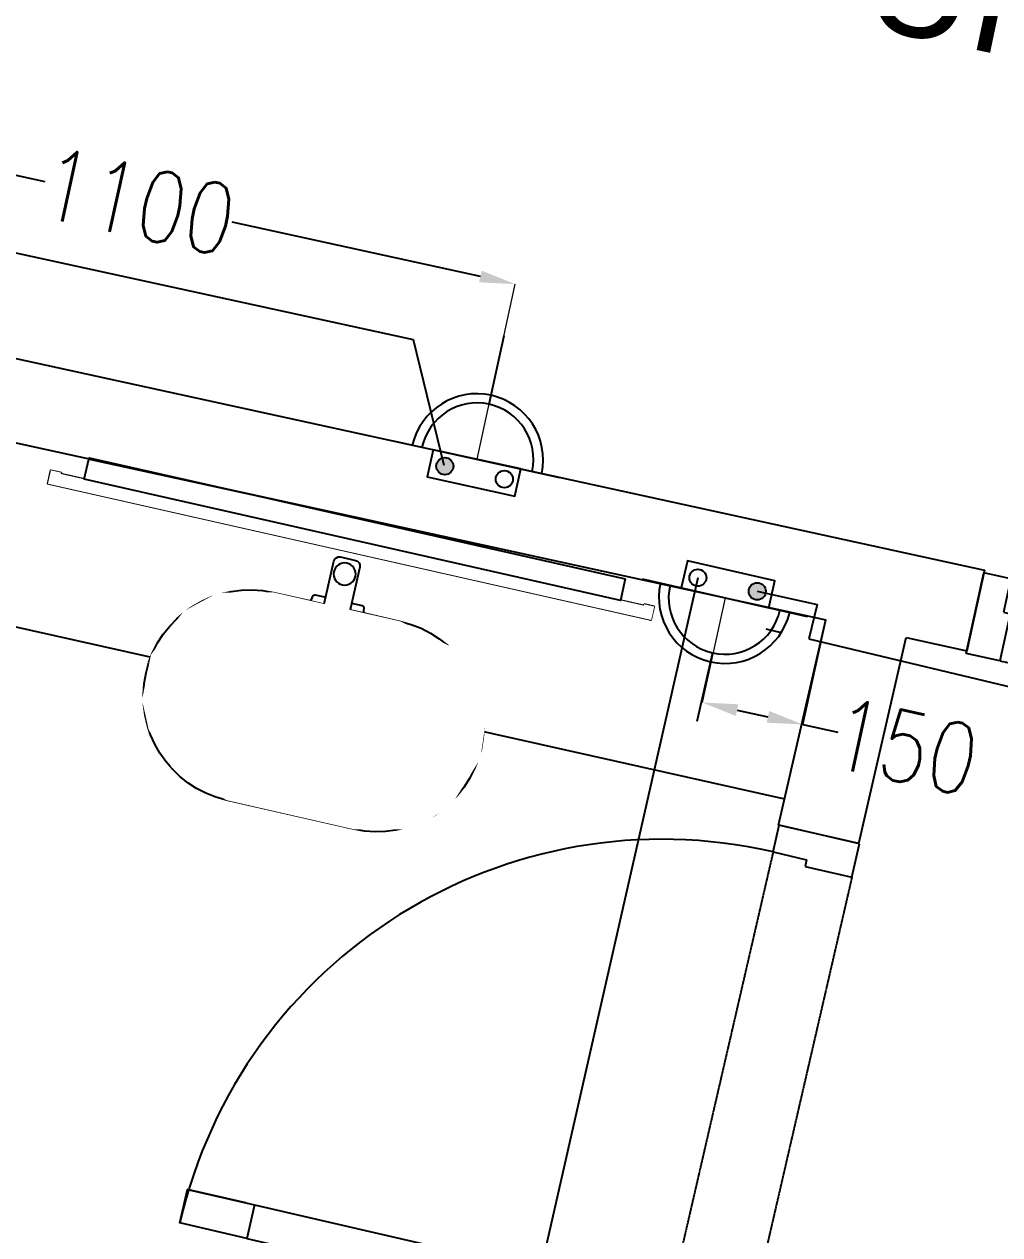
# Model space of a CAD drawing. Extents: x -678889171 to 586587, y -792238163 to 335485.
# Drawn here: x 75430 to 76850, y 26748 to 28510 of the extents above; entities that cross this region are included whole.
import ezdxf
from ezdxf import colors
from ezdxf.entities.mleader import LeaderData, LeaderLine
from ezdxf.math import Vec2, Vec3

# ---------------------------------------------------------------- set-up
doc = ezdxf.new("R2010")
doc.units = 0
doc.header["$MEASUREMENT"] = 0
doc.set_wipeout_variables(frame=1)
doc.linetypes.add('XR-A-7TH8TH$0$XR-A-TYP-7-8-9-10$0$XR-A-TYP-2-3-4-6-7-8-9-10$0$HIDDEN', pattern=[0.375, 0.25, -0.125])
doc.layers.get('0').update_dxf_attribs({"color": 8})
doc.layers.get('Defpoints').update_dxf_attribs({"color": 252})
for name, color, linetype in [('1', 8, 'Continuous'), ('E-POW-BLOCK', 4, 'Continuous'), ('E-TEXT', 3, 'Continuous'), ('loop line emped', 1, 'Continuous'), ('XR-A-7TH8TH$0$XR-A-TYP-7-8-9-10$0$A-FURN-SANT', 252, 'Continuous'), ('XR-A-7TH8TH$0$XR-A-TYP-7-8-9-10$0$A-WALL', 252, 'Continuous'), ('XR-A-7TH8TH$0$XR-A-TYP-7-8-9-10$0$TYPICAL TYPES$0$I-WIPEOUT', 252, 'Continuous'), ('XR-A-7TH8TH$0$XR-A-TYP-7-8-9-10$0$XR-A-TYP-2-3-4-6-7-8-9-10$0$A-DOOR', 252, 'Continuous'), ('XR-A-7TH8TH$0$XR-A-TYP-7-8-9-10$0$XR-A-TYP-2-3-4-6-7-8-9-10$0$A-FLOR-OVHD', 252, 'XR-A-7TH8TH$0$XR-A-TYP-7-8-9-10$0$XR-A-TYP-2-3-4-6-7-8-9-10$0$HIDDEN'), ('XR-A-9TH-FLOOR$0$A-WALL', 252, 'Continuous')]:
    doc.layers.add(name, color=color, linetype=linetype)
doc.styles.get("Standard").update_dxf_attribs({"font": 'arial.ttf'})
doc.styles.add('Work$0$E-M.MODUL', font='romans.shx', dxfattribs={"width": 0.8})
doc.dimstyles.new('Work$0$S-DIM', dxfattribs={"dimscale": 500, "dimtxt": 0.2065, "dimasz": 0.104, "dimexe": 0, "dimexo": 0, "dimgap": 0, "dimtad": 0, "dimdec": 0, "dimzin": 0, "dimdsep": 46, "dimtxsty": 'Work$0$E-M.MODUL', "dimcen": 0.25, "dimclrd": 5, "dimclre": 5, "dimclrt": 1, "dimadec": 0, "dimazin": 0, "dimtfac": 1, "dimtdec": 0, "dimtofl": 0, "dimtmove": 0, "dimatfit": 3, "dimfxl": 1, "dimtolj": 1, "dimtzin": 0, "dimlwe": 13, "dimarcsym": 0})

# ---------------------------------------------------------------- blocks, each defined once
blk = doc.blocks.new('SO1 WP')
at = {"layer": 'E-POW-BLOCK'}
h = blk.add_hatch(color=3, dxfattribs=at)
h.dxf.hatch_style = 1
edge = h.paths.add_edge_path()
edge.add_arc((-0.1064295025979398, -0.0481463273482458), 0.03025259035537483, 0, 360)
at = {"layer": 'E-POW-BLOCK', "color": 3}
for p, q in [((1.4210854715202e-14, 0.2000001000000591), (0, 0.4500002250000605)), ((-0.3000001499999954, 7.105427357601002e-14), (0.3000001499999954, 1.598721155460225e-14))]:
    blk.add_line(p, q, dxfattribs=at)
blk.add_lwpolyline([(0.1593095883453804, 4.352074256530614e-14), (-0.1593095883453804, 4.352074256530614e-14), (-0.1593095883453804, -0.09876317676643558), (0.1593095883453804, -0.09876317676643558)], close=True, dxfattribs=at)
for centre in [(-0.1064295025979398, -0.0481463273482458), (0.1096454942411166, -0.0481463273482458)]:
    blk.add_circle(centre, 0.03025259035537483, dxfattribs=at)
for centre, radius, start, end in [((0, -0.002806461197749854), 0.2353418572437975, 0.6832706906615592, 179.3167293093385), ((0, 1.598721155460225e-14), 0.2000001000000002, 0, 180)]:
    blk.add_arc(centre, radius, start, end, dxfattribs=at)
blk = doc.blocks.new('*D3014')
at = {"layer": '1', "color": 5, "lineweight": 13, "transparency": 16777216}
for p, q in [((74992.22916497444, 28116.39638924385), (75047.92518113393, 28371.38270470484)), ((76088.97372847897, 27876.83724732929), (76144.66974463846, 28131.82356279028))]:
    blk.add_line(p, q, dxfattribs=at)
at = {"layer": '1', "color": 5, "lineweight": -2, "transparency": 16777216}
for p, q in [((75098.72740020628, 28360.28610444503), (75459.88047846695, 28281.40035072726)), ((76093.86752556612, 28142.92016305009), (75732.71444730545, 28221.80591676787))]:
    blk.add_line(p, q, dxfattribs=at)
at = {"layer": '1', "color": 5, "transparency": 16777216}
for points in [[(75100.57683358292, 28368.75314095709), (75096.87796682965, 28351.81906793298), (75047.92518113393, 28371.38270470484)], [(76095.71695894276, 28151.38719956214), (76092.0180921895, 28134.45312653803), (76144.66974463846, 28131.82356279028)]]:
    blk.add_solid(points, dxfattribs=at)
at = {"layer": 'Defpoints', "color": 0, "transparency": 16777216}
for p in [(76144.66974463846, 28131.82356279028), (74992.22916497444, 28116.39638924385, 5.377297441978895e-06), (76088.97372847897, 27876.83724732929, -0.003446659750292558)]:
    blk.add_point(p, dxfattribs=at)
at = {"layer": '1', "color": 1, "transparency": 16777216, "insert": (75596.2974628862, 28251.60313374756), "char_height": 103.25, "attachment_point": 5, "rotation": 347.6785495366841, "style": 'Work$0$E-M.MODUL'}
blk.add_mtext('\\A1;1100', dxfattribs=at)
blk = doc.blocks.new('*D3015')
at = {"layer": '1', "color": 5, "lineweight": 13, "transparency": 16777216}
for p, q in [((76449.81818277886, 27675.18962417782), (76416.55935002769, 27522.92474468385)), ((76596.37262835079, 27643.17810707411), (76563.11379559961, 27490.91322758013))]:
    blk.add_line(p, q, dxfattribs=at)
at = {"layer": '1', "color": 5, "lineweight": -2, "transparency": 16777216}
for p, q in [((76467.36156909159, 27511.82814438541), (76512.3115765357, 27502.00982787857)), ((76563.11379559961, 27490.91322758013), (76613.91601466351, 27479.81662728169))]:
    blk.add_line(p, q, dxfattribs=at)
at = {"layer": '1', "color": 5, "transparency": 16777216}
for points in [[(76469.21100247467, 27520.29518089605), (76465.51213570852, 27503.36110787476), (76416.55935002769, 27522.92474468385)], [(76514.16100991878, 27510.47686438921), (76510.46214315263, 27493.54279136792), (76563.11379559961, 27490.91322758013)]]:
    blk.add_solid(points, dxfattribs=at)
at = {"layer": 'Defpoints', "color": 0, "transparency": 16777216}
for p in [(76449.81818277886, 27675.18962417782), (76596.37262835079, 27643.17810707411), (76563.11379559961, 27490.91322758013)]:
    blk.add_point(p, dxfattribs=at)
at = {"layer": '1', "color": 1, "transparency": 16777216, "insert": (76711.90567951176, 27458.41299247528), "char_height": 103.25, "attachment_point": 5, "rotation": 347.67854949311356, "style": 'Work$0$E-M.MODUL'}
blk.add_mtext('\\A1;150', dxfattribs=at)
blk = doc.blocks.new('*U1336')
for p, q in [((0, -19.99999999990781), (-3.763034328585491e-11, -139.9999999998396)), ((49.99999999999091, -19.99999999992539), (0, -19.99999999990781)), ((49.99999999996624, -89.9999999998731), (49.99999999999091, -19.99999999992539)), ((749.9999999996706, -90.0000000001192), (749.9999999996862, -20.0000000001715)), ((749.9999999996862, -20.0000000001715), (799.9999999996726, -20.00000000018908)), ((799.9999999996726, -20.00000000018908), (799.999999999635, -140.0000000001208)), ((39.99999999994873, -139.9999999998537), (39.99999999996624, -89.99999999986957)), ((39.99999999996624, -89.99999999986957), (49.99999999996624, -89.9999999998731)), ((759.9999999996661, -90.00000000012272), (749.9999999996706, -90.0000000001192)), ((759.9999999996486, -140.0000000001068), (759.9999999996661, -90.00000000012272)), ((39.99999999994873, -139.9999999998537), (-3.763034328585491e-11, -139.9999999998396)), ((759.9999999996486, -140.0000000001068), (799.999999999635, -140.0000000001208)), ((39.99999999973522, -759.9999999995945), (39.99999999990905, -239.9999999998196)), ((89.99999999971703, -759.999999999612), (89.99999999989086, -239.9999999998371))]:
    blk.add_line(p, q)
for points in [[(89.99999999989086, -239.9999999998371), (39.99999999990905, -239.9999999998196), (39.99999999994418, -139.9999999998537), (89.99999999992599, -139.9999999998712), (89.99999999989541, -226.9999999998399)], [(89.99999999970794, -759.999999999612), (39.99999999972613, -759.9999999995945), (39.999999999691, -859.9999999995581), (89.99999999967281, -859.9999999995756), (89.99999999970339, -772.9999999996047), (89.99999999967281, -859.9999999995756)]]:
    blk.add_lwpolyline(points, close=True)
blk.add_arc((39.99999999994418, -139.9999999998537), 719.9999999997044, 269.9999999999804, 359.99999999998)
at = {"layer": 'XR-A-7TH8TH$0$XR-A-TYP-7-8-9-10$0$XR-A-TYP-2-3-4-6-7-8-9-10$0$A-FLOR-OVHD'}
for p, q in [((749.9999999996953, -20.0000000001715), (49.99999999999091, -19.99999999992539)), ((759.9999999996486, -140.0000000001068), (39.99999999994418, -139.9999999998537))]:
    blk.add_line(p, q, dxfattribs=at)
blk = doc.blocks.new('*U1335')
for points in [[(-29.99999999994179, 1085.007775266126), (-31.99999999994179, 1085.007775266126), (-31.99999999994179, 1098.007775266126), (-49.99999999994179, 1098.007775266126), (-49.99999999994179, 1100.007775266126), (-29.99999999994179, 1100.007775266126)], [(-43.99999999994179, 202.0000000000002), (-49.99999999994179, 202.0000000000002), (-49.99999999994179, 1098.007775266126), (-43.99999999994179, 1098.007775266126)], [(-31.99999999994179, 202.0000000000002), (-31.99999999994226, 1098.007775266126), (-43.99999999994203, 1098.007775266126), (-43.99999999994156, 202.0000000000001)], [(-29.99999999994179, 215.0000000000002), (-31.99999999994179, 215.0000000000002), (-31.99999999994179, 202.0000000000002), (-49.99999999994179, 202.0000000000002), (-49.99999999994179, 200.0000000000002), (-29.99999999994179, 200.0000000000002)]]:
    blk.add_lwpolyline(points, close=True)
blk.add_wipeout([(5.81508174946066e-11, 250.00000000000003), (-31.999999999941792, 250.00000000000003), (-31.999999999941792, 215.0000000000002), (-29.99999999994185, 215.0000000000002), (-29.99999999994185, 200.0000000000002), (-49.99999999994179, 200.0000000000002), (-49.99999999994179, 1100.007775266126), (-29.99999999994185, 1100.007775266126), (-29.99999999994185, 1085.007775266126), (-31.999999999941792, 1085.007775266126), (-31.99999999994219, 1050.0077752661264), (5.81508174946066e-11, 1050.0077752661264)]).dxf.layer = 'XR-A-7TH8TH$0$XR-A-TYP-7-8-9-10$0$TYPICAL TYPES$0$I-WIPEOUT'
blk.add_lwpolyline([(5.820766091346741e-11, 250), (-31.99999999994225, 250), (-31.99999999994225, 1050.007775266127), (5.820766091346741e-11, 1050.007775266127)], close=True)
blk = doc.blocks.new('XR-A-7TH8TH$0$XR-A-TYP-7-8-9-10$0$TYPICAL TYPES$0$A$C1e9f3e9b')
at = {"layer": 'XR-A-7TH8TH$0$XR-A-TYP-7-8-9-10$0$A-FURN-SANT'}
for p, q in [((63.40405692780041, 95.48331846770816), (63.9690419404069, 19.5765235237086)), ((343.4016297136986, 96.64918038478572), (344.692405407608, -93.35384622552374)), ((48.87561210300191, 41.9837392538866), (48.96917196972936, 19.51406663529633)), ((203.8359816920129, 51.82421598847213), (204.2604806434101, -50.12497224489925)), ((103.9495024208009, -18.8773394737218), (103.7886967520753, 19.74232574347479)), ((255.4815013082844, 1.06378119585861), (153.0736370510276, 0.6373723961041833)), ((49.12997763842577, -19.10559858190027), (49.22353750518232, -41.57527120420855)), ((64.12984760911786, -19.04314169348436), (64.69483262170979, -94.51970814260494))]:
    blk.add_line(p, q, dxfattribs=at)
for points in [[(39.13006432465045, -19.14723650750966), (39.19531928088691, -34.81910046381745, 0.3639702342662064), (41.68665486347163, -37.76317583937271), (46.7322019225976, -38.63119582865693, -0.363970234266188), (49.22353750518232, -41.57527120420855), (49.69496265104681, -94.58216503102085, 1), (359.6922753782856, -93.29138933711147), (358.4014996843762, 96.71163727320527, 1), (48.40418695715198, 95.42086157929225), (48.87561210300191, 41.9837392538866, -0.3639702342662106), (46.4088797315635, 39.01901933291447), (41.37073607115599, 38.10901258323793, 0.3639702342662116), (38.90400369973213, 35.1442926622658), (38.96925865595404, 19.47242870968694)], [(108.2844648499158, -18.85928943293766, 0.4653240451807398), (129.4666190125863, -2.520949706118699), (129.4411366021086, 3.598997241282632, 0.4653240451807394), (108.1236591812194, 19.7603757842553)]]:
    blk.add_lwpolyline(points, format="xyb", dxfattribs=at)
blk.add_lwpolyline([(-14.79446821990132, -19.37176902136343), (112.3644294794067, -18.8423011593004, 0.4653240451988988), (133.5465836357471, -2.50396143251055), (133.5211012252694, 3.615985514890781, 0.4653240451988988), (112.2036238106957, 19.77736405789619), (-14.95527388861228, 19.24789619583316, 0.4142135623730951), (-22.99658126458235, 11.13934357002654), (-22.90302084572613, -11.3304616454152, 0.4142135623730951)], format="xyb", close=True, dxfattribs=at)
for centre, radius in [((204.2775691796414, 0.8505767959832156), 37.49999999999999), ((204.0482311677042, 0.8496218717955344), 25.99999999999999), ((0, 0), 16.15)]:
    blk.add_circle(centre, radius, dxfattribs=at)
for centre, start, end in [((203.4028433207568, 96.06624942624694), 0.2385684298419727, 180.238568429842), ((204.6936190146662, -93.93677718406616), 180.238568429842, 0.2385684298419727)]:
    blk.add_arc(centre, 139.9999999999999, start, end, dxfattribs=at)
blk.add_wipeout([(358.40149968437447, 96.71163727320953), (359.6922753782821, -93.2913893371225), (340.8991965120359, -178.1620259436129), (295.88074464021076, -223.97787988679835), (219.75862952148242, -250.976507237192), (151.8216914632204, -246.067667186823), (102.71064906473208, -216.61461677980287), (71.60699380355075, -181.43458665084586), (49.69496265104593, -94.58216503101914), (48.404186957137455, 95.42086157929401), (66.69588676869995, 174.45642714329352), (103.52916956578073, 216.99972037924573), (175.55869415784588, 249.72533149349903), (242.67711570791934, 248.08905012940187), (282.78446453775456, 229.27182353660993), (329.43995341881697, 184.27410926499243)]).dxf.layer = 'XR-A-7TH8TH$0$XR-A-TYP-7-8-9-10$0$A-FURN-SANT'
blk = doc.blocks.new('*U1330')
for p, q in [((4.547473508864641e-12, -20.00000000018908), (4.217781679471955e-11, -140.0000000001208)), ((49.99999999999091, -20.0000000001715), (4.547473508864641e-12, -20.00000000018908)), ((50.00000000000648, -90.0000000001192), (49.99999999999091, -20.0000000001715)), ((749.9999999997109, -89.9999999998731), (749.9999999996862, -19.99999999992539)), ((749.9999999996862, -19.99999999992539), (799.9999999996771, -19.99999999990781)), ((799.9999999996771, -19.99999999990781), (799.9999999997148, -139.9999999998396)), ((40.00000000002854, -140.0000000001068), (40.00000000001103, -90.00000000012272)), ((40.00000000001103, -90.00000000012272), (50.00000000000648, -90.0000000001192)), ((759.9999999997109, -89.99999999986957), (749.9999999997109, -89.9999999998731)), ((759.9999999997284, -139.9999999998537), (759.9999999997109, -89.99999999986957)), ((40.00000000002854, -140.0000000001068), (4.217781679471955e-11, -140.0000000001208)), ((759.9999999997284, -139.9999999998537), (799.9999999997148, -139.9999999998396)), ((709.9999999999601, -759.999999999612), (709.9999999997863, -239.9999999998371)), ((759.9999999999419, -759.9999999995945), (759.9999999997681, -239.9999999998196))]:
    blk.add_line(p, q)
for points in [[(709.9999999997863, -239.9999999998371), (759.9999999997681, -239.9999999998196), (759.999999999733, -139.9999999998537), (709.9999999997511, -139.9999999998712), (709.9999999997817, -226.9999999998399)], [(709.9999999999692, -759.999999999612), (759.999999999951, -759.9999999995945), (759.9999999999861, -859.9999999995581), (710.0000000000043, -859.9999999995756), (709.9999999999737, -772.9999999996047), (710.0000000000043, -859.9999999995756)]]:
    blk.add_lwpolyline(points, close=True)
blk.add_arc((759.999999999733, -139.9999999998537), 719.9999999997044, 180.00000000002, 270.0000000000196)
at = {"layer": 'XR-A-7TH8TH$0$XR-A-TYP-7-8-9-10$0$XR-A-TYP-2-3-4-6-7-8-9-10$0$A-FLOR-OVHD'}
for p, q in [((49.99999999998181, -20.0000000001715), (749.9999999996862, -19.99999999992539)), ((40.00000000002854, -140.0000000001068), (759.999999999733, -139.9999999998537))]:
    blk.add_line(p, q, dxfattribs=at)
blk = doc.blocks.new('XR-A-7TH8TH')
at = {"layer": 'XR-A-7TH8TH$0$XR-A-TYP-7-8-9-10$0$A-FURN-SANT'}
blk.add_lwpolyline([(77562.90189013896, 13278.64664094205), (77775.19924526909, 14209.66502152943), (79336.83521586066, 13860.81121543565)], dxfattribs=at)
at = {"layer": 'XR-A-7TH8TH$0$XR-A-TYP-7-8-9-10$0$A-WALL'}
for p, q in [((79627.80036298156, 14193.43616710022, -0.004766281622989532), (79602.19282383131, 14076.20027695276, -0.00476628162298931)), ((79327.99895579749, 13822.46594885114), (79396.80727740005, 14121.06212146483)), ((79444.93434414142, 13795.51942861468), (79514.0508340779, 14095.45290873539)), ((79514.0508340779, 14095.45290873539, -0.003830909111771755), (79602.19282383131, 14076.20027695275, -0.004766281622989532)), ((79444.93434414142, 13795.51942861468), (79327.99895579749, 13822.46594885113))]:
    blk.add_line(p, q, dxfattribs=at)
for centre, radius, start, end in [((-83519.77802328816, -702509.7416492039), 733692.7616157619, 77.19241240913851, 77.3298553932953), ((-65773.21870312687, -624197.3211059514), 653274.7672143339, 77.16548530009122, 77.36388391545253)]:
    blk.add_arc(centre, radius, start, end, dxfattribs=at)
at = {"layer": 'XR-A-7TH8TH$0$XR-A-TYP-7-8-9-10$0$XR-A-TYP-2-3-4-6-7-8-9-10$0$A-DOOR', "extrusion": (-5.824356664323034e-06, 1.272177936372995e-06, 0.9999999999822292), "rotation": 167.6785496587301}
blk.add_blockref('*U1336', (80378.61847290756, 13881.91968948089, -0.4504904137350614), dxfattribs=at)
at = {"layer": 'XR-A-7TH8TH$0$XR-A-TYP-7-8-9-10$0$XR-A-TYP-2-3-4-6-7-8-9-10$0$A-DOOR', "extrusion": (1.352722084313933e-08, 5.870185866774677e-08, 0.9999999999999982), "rotation": 257.023327131936}
blk.add_blockref('*U1330', (79465.61346365526, 13790.7542722743, 0.001836299569837647), dxfattribs=at)
at = {"layer": 'XR-A-7TH8TH$0$XR-A-TYP-7-8-9-10$0$A-FURN-SANT', "rotation": 77.27126664837027}
blk.add_blockref('*U1335', (79348.93917826419, 14125.60203335785), dxfattribs=at)
at = {"layer": 'XR-A-7TH8TH$0$XR-A-TYP-7-8-9-10$0$A-FURN-SANT', "xscale": -1, "rotation": 77.50983507823682}
blk.add_blockref('XR-A-7TH8TH$0$XR-A-TYP-7-8-9-10$0$TYPICAL TYPES$0$A$C1e9f3e9b', (78696.6307093996, 14187.70184299285, 1.180010566111529e-07), dxfattribs=at)
at = {"layer": 'XR-A-7TH8TH$0$XR-A-TYP-7-8-9-10$0$A-WALL'}
for p, q in [((76960.93279524976, 14775.9533076892), (79627.80036298158, 14193.43616710022, -0.004766281622989504)), ((77676.72155649467, 14496.77609765809), (79396.80727740005, 14121.06212146483))]:
    blk.add_line(p, q, dxfattribs=at)

msp = doc.modelspace()

# ---------------------------------------------------------------- block references
at = {"layer": 'XR-A-9TH-FLOOR$0$A-WALL'}
msp.add_blockref('XR-A-7TH8TH', (-2800.434649049275, 13522.11598560929), dxfattribs=at)

# ---------------------------------------------------------------- next in the draw order: linework, layer by layer
at = {"layer": '1', "color": 4}
for p, q in [((75996.73669432508, 28050.52094974143, -0.004766281622989504), (75152.95332352232, 28234.82641821827, -0.004766281622989504)), ((76041.00916971252, 27867.99248667842, -0.003525358558007496), (75996.73669432508, 28050.52094974145, -0.003529851432827424)), ((76410.37444857598, 27704.46636418612), (76119.94706299584, 26425.83763377714, -5.399800914948627e-06))]:
    msp.add_line(p, q, dxfattribs=at)
at = {"layer": 'loop line emped', "color": 3}
for p, q in [((76496.77903013953, 27684.71263034821), (76583.7780640242, 27665.70965128242, -0.001341500694266114)), ((76583.77806402414, 27665.70965128243, -0.0008169127784366714), (76571.77732798361, 27615.34119511782, 2.001902320714066e-05)), ((76509.16556362601, 27630.25900904956, 2.047494537473664e-05), (76531.76666495376, 27624.87409412631, 2.0310370181951e-05)), ((76571.77732798379, 27615.34119511783, 2.001902320349167e-05), (77727.86938882209, 27339.8919017066, 1.160066911395745e-05))]:
    msp.add_line(p, q, dxfattribs=at)

# ---------------------------------------------------------------- next in the draw order: block references
at = {"layer": 'E-POW-BLOCK', "extrusion": (1.704026178016346e-06, -3.808805945174111e-07, 0.9999999999984758), "xscale": 410.1995351285419, "yscale": 410.1995351285419, "zscale": 410.1995351285419, "rotation": 347.6785495186835}
msp.add_blockref('SO1 WP', (76088.97372837439, 27876.83724737533, 0.115593196997411), dxfattribs=at)
at = {"layer": 'loop line emped', "color": 3, "xscale": 410.1995351285418, "yscale": 410.1995351285418, "zscale": 410.1995351285418, "rotation": 167.1224051273998}
msp.add_blockref('SO1 WP', (76449.81817616682, 27675.18962568948, 4.770105673679373e-08), dxfattribs=at)

# ---------------------------------------------------------------- next in the draw order: dimensions: what is measured, and where the dimension line sits
at = {"layer": '1', "color": 4}
dim = msp.add_aligned_dim(p1=(74992.22916497444, 28116.39638924385, 5.377297441978895e-06), p2=(76088.97372847897, 27876.83724732929, -0.003446659750292558), distance=260.9982131900694, text='1100', dimstyle='Work$0$S-DIM', dxfattribs=at)
dim.commit()
dim.dimension.update_dxf_attribs({"geometry": '*D3014', "text_midpoint": (75596.2974628862, 28251.60313374756)})
dim = msp.add_aligned_dim(p1=(76449.81818277886, 27675.18962417783), p2=(76596.37262835077, 27643.17810707411), distance=-155.85487956199947, dimstyle='Work$0$S-DIM', dxfattribs=at)
dim.commit()
dim.dimension.update_dxf_attribs({"geometry": '*D3015', "text_midpoint": (76711.90567951176, 27458.41299247528)})

# ---------------------------------------------------------------- next in the draw order: leaders
at = {"layer": 'E-TEXT', "color": 30}
ml = msp.add_multileader_mtext('Standard', dxfattribs=at)
ml.set_content('\\C30;CT6/DP-T-8 {\\A1;3(1x3)mm\\H0.7x;\\S2^ ;\\H1.42857x; \\P∅ 25 mm PVC CONDUIT}', color=3)
ml.set_leader_properties(color=30)
ml.build(insert=Vec2(0, 0))
ml.multileader.update_dxf_attribs({"text_right_attachment_type": 6, "dogleg_length": 0.2763936738358556, "arrow_head_size": 153.5520410199195, "scale": 2})
ctx = ml.context
ctx.base_point, ctx.scale, ctx.char_height, ctx.arrow_head_size, ctx.landing_gap_size, ctx.plane_origin, ctx.plane_x_axis, ctx.plane_y_axis = Vec3(74702.6761266342, 29361.31789122906, -2.638957663278609e-06), 2, 153.5520410199195, 153.5520410199195, 3.071040820398391, Vec3(74291.58856298539, 39260.99617146011, 3.498999184853509e-05), Vec3(0.9786934253195185, -0.2053270056187162, 3.477911888746864e-09), Vec3(0.2053270056187162, 0.9786934253195185, 4.799668914001105e-09)
ctx.right_attachment = 6
notes = []
notes.append((ctx, [(1, (1, 1, 0), (76881.22348561938, 28795.7764116209, 4.670645892856126e-06), (-0.9786934253195184, 0.2053270056187161, -3.477911888746863e-09), 0.5527873476717114, [(1, [(77056.38408498574, 29707.63266060123, 9.071672861700422e-06)], 0, [])])]))
ctx.mtext.insert, ctx.mtext.text_direction, ctx.mtext.rotation, ctx.mtext.width, ctx.mtext.defined_height, ctx.mtext.flow_direction, ctx.mtext.extrusion = Vec3(74721.71475420607, 29437.10888990657, -2.253493283673266e-06), Vec3(0.9786934253195185, -0.2053270056187162, 3.477911888746863e-09), 6.076387486951385, 2376.813927149845, 503.6081972500259, 5, Vec3(-4.389311145430208e-09, -3.983295175921153e-09, 1)
ml = msp.add_multileader_mtext('Standard', dxfattribs=at)
ml.set_content('\\C30;CT15/DP-T-8 {\\A1;3(1x3)mm\\H0.7x;\\S2^ ;\\H1.42857x; \\P∅ 25 mm PVC CONDUIT}', color=3)
ml.set_leader_properties(color=30)
ml.build(insert=Vec2(0, 0))
ml.multileader.update_dxf_attribs({"text_right_attachment_type": 6, "dogleg_length": 0.2763936738358556, "arrow_head_size": 153.5520410199195, "scale": 2})
ctx = ml.context
ctx.base_point, ctx.scale, ctx.char_height, ctx.arrow_head_size, ctx.landing_gap_size, ctx.plane_origin, ctx.plane_x_axis, ctx.plane_y_axis = Vec3(76268.85433318329, 24049.3942552843, -1.656475954188111e-05), 2, 153.5520410199195, 153.5520410199195, 3.071040820398391, Vec3(76967.86641838771, 37515.70670520319, 3.856050631544061e-05), Vec3(0.9726251326072547, -0.2323797569082132, 3.477911888746863e-09), Vec3(0.2323797569082132, 0.9726251326072547, 4.799668914001094e-09)
ctx.right_attachment = 6
notes.append((ctx, [(1, (1, 1, 0), (78591.67932640831, 23387.08974314492, -8.673125555643739e-06), (-0.9726251326072548, 0.2323797569082132, -3.477911888746863e-09), 0.5527873476717114, [(1, [(79317.09350124016, 27209.98264778656, 9.346505184678807e-06)], 0, [])])]))
ctx.mtext.insert, ctx.mtext.text_direction, ctx.mtext.rotation, ctx.mtext.width, ctx.mtext.defined_height, ctx.mtext.flow_direction, ctx.mtext.extrusion = Vec3(76290.40052584559, 24126.36020065285, -1.617074879818544e-05), Vec3(0.9726251326072547, -0.2323797569082132, 3.477911888746862e-09), 6.048661600629647, 3054.777563732398, 503.6081972500259, 5, Vec3(-4.49805040746423e-09, -3.860082294695988e-09, 1)
for ctx, leaders in notes:
    for number, flags, end, landing, length, lines in leaders:
        leader = LeaderData()
        leader.index, (leader.has_last_leader_line, leader.has_dogleg_vector, leader.attachment_direction) = number, flags
        leader.last_leader_point, leader.dogleg_vector, leader.dogleg_length = Vec3(end), Vec3(landing), length
        for number, points, colour, breaks in lines:
            line = LeaderLine()
            line.index, line.vertices, line.color, line.breaks = number, Vec3.list(points), colors.encode_raw_color(colour), breaks
            leader.lines.append(line)
        ctx.leaders.append(leader)

doc.saveas('drawing.dxf')
